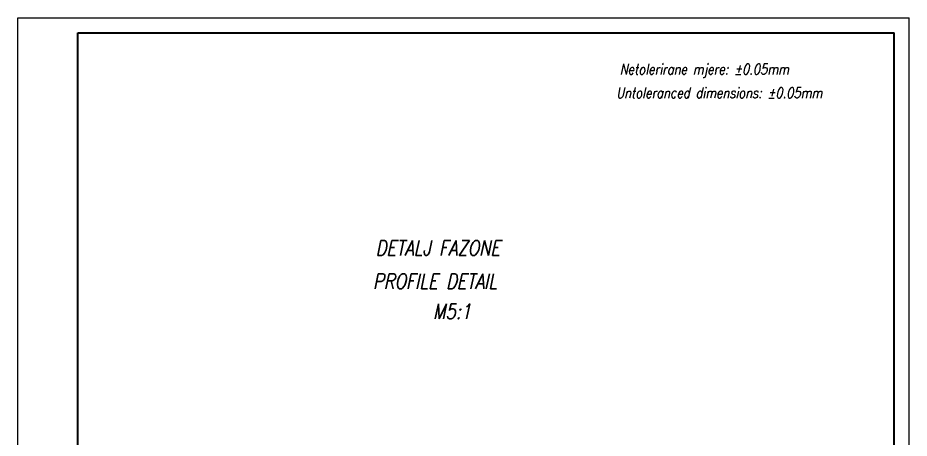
# Model space of a CAD drawing. Extents: x 678 to 1043, y 7 to 427.
# Drawn here: x 677.7 to 974.7, y 286.6 to 426.8 of the extents above; entities that cross this region are included whole.
import ezdxf

# ---------------------------------------------------------------- set-up
doc = ezdxf.new("R2010")
doc.units = 0
doc.header["$LTSCALE"] = 0.2
doc.layers.get('0').update_dxf_attribs({"linetype": 'CONTINUOUS', "lineweight": 15})
doc.layers.add('3', color=3, linetype='CONTINUOUS', lineweight=35)
doc.layers.add('ENGLISH', color=197, linetype='CONTINUOUS')
doc.styles.add('ITALICT', font='ITALICT.shx', dxfattribs={"width": 0.8, "height": 2.5})

msp = doc.modelspace()

# ---------------------------------------------------------------- linework, layer by layer
at = {"linetype": 'ByBlock'}
for p, q in [((677.719, 6.758), (677.719, 426.758)), ((677.719, 426.758), (974.719, 426.758)), ((974.719, 6.758), (974.719, 426.758))]:
    msp.add_line(p, q, dxfattribs=at)
at = {"layer": '3', "linetype": 'ByBlock'}
for p, q in [((697.719, 11.758), (697.719, 421.758)), ((697.719, 421.758), (969.719, 421.758)), ((969.719, 11.758), (969.719, 421.758))]:
    msp.add_line(p, q, dxfattribs=at)

# ---------------------------------------------------------------- texts
at = {"style": 'ITALICT', "width": 0.8}
for s, height, p in [('Netolerirane mjere: %%p0.05mm', 3.5, (878.253, 407.881)), ('DETALJ FAZONE', 5, (796.956, 347.545)), ('M5:1', 5, (816.109, 326.398))]:
    msp.add_text(s, height=height, dxfattribs=at).set_placement(p)
at = {"layer": 'ENGLISH', "style": 'ITALICT', "width": 0.8}
for s, height, p in [('Untoleranced dimensions: %%P0.05mm', 3.5, (877.126, 399.992)), ('PROFILE DETAIL', 5, (796.083, 336.448))]:
    msp.add_text(s, height=height, dxfattribs=at).set_placement(p)

doc.saveas('drawing.dxf')
